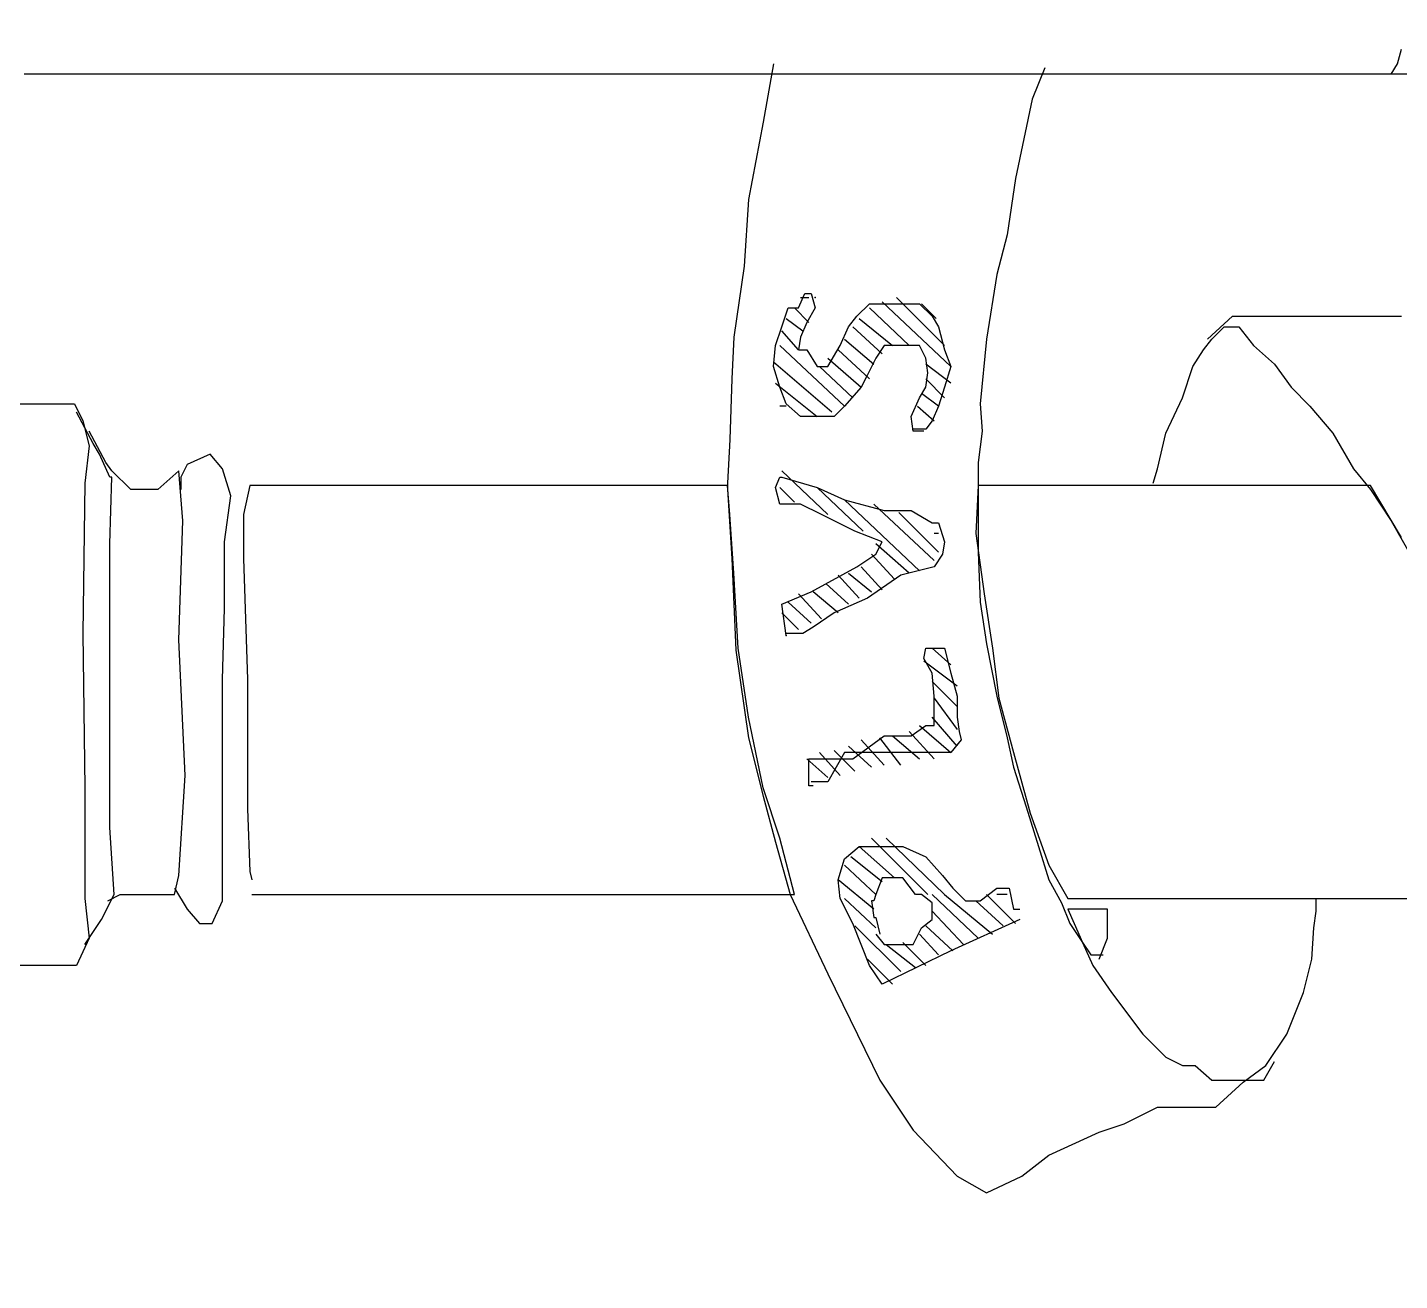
# Model space of a CAD drawing. Extents: x 731654 to 732244, y 4380181 to 4381208.
# Drawn here: x 731685.58 to 731692.16, y 4381030.28 to 4381036.28 of the extents above; entities that cross this region are included whole.
import ezdxf

# ---------------------------------------------------------------- set-up
doc = ezdxf.new("R2010")
doc.units = 0
doc.layers.get('0').update_dxf_attribs({"linetype": 'CONTINUOUS'})

msp = doc.modelspace()

# ---------------------------------------------------------------- linework, layer by layer
at = {"color": 0, "linetype": 'CONTINUOUS'}
for p, q in [((731692.15, 4381036.11), (731692.17, 4381036.18)), ((731692.15, 4381036.11), (731692.17, 4381036.18)), ((731686.18, 4381036.06), (731685.57, 4381036.06)), ((731686.18, 4381036.06), (731685.57, 4381036.06)), ((731687.2, 4381036.06), (731686.18, 4381036.06)), ((731687.2, 4381036.06), (731686.18, 4381036.06)), ((731688.07, 4381036.06), (731687.2, 4381036.06)), ((731688.07, 4381036.06), (731687.2, 4381036.06)), ((731689.16, 4381036.06), (731688.07, 4381036.06)), ((731689.16, 4381036.06), (731688.07, 4381036.06)), ((731689.16, 4381036.11), (731689.11, 4381035.83)), ((731689.16, 4381036.11), (731689.11, 4381035.83)), ((731689.42, 4381036.06), (731689.16, 4381036.06)), ((731689.42, 4381036.06), (731689.16, 4381036.06)), ((731689.97, 4381036.06), (731689.42, 4381036.06)), ((731689.97, 4381036.06), (731689.42, 4381036.06)), ((731690.45, 4381036.06), (731689.97, 4381036.06)), ((731690.45, 4381036.06), (731689.97, 4381036.06)), ((731690.46, 4381036.09), (731690.4, 4381035.94)), ((731690.46, 4381036.09), (731690.4, 4381035.94)), ((731690.82, 4381036.06), (731690.45, 4381036.06)), ((731690.82, 4381036.06), (731690.45, 4381036.06)), ((731692.02, 4381036.06), (731690.82, 4381036.06)), ((731692.02, 4381036.06), (731690.82, 4381036.06)), ((731692.2, 4381036.06), (731692.02, 4381036.06)), ((731692.2, 4381036.06), (731692.02, 4381036.06)), ((731692.12, 4381036.06), (731692.15, 4381036.11)), ((731692.12, 4381036.06), (731692.15, 4381036.11)), ((731690.4, 4381035.94), (731690.32, 4381035.56)), ((731690.4, 4381035.94), (731690.32, 4381035.56)), ((731689.11, 4381035.83), (731689.04, 4381035.46)), ((731689.11, 4381035.83), (731689.04, 4381035.46)), ((731690.32, 4381035.56), (731690.28, 4381035.29)), ((731690.32, 4381035.56), (731690.28, 4381035.29)), ((731689.04, 4381035.46), (731689.02, 4381035.14)), ((731689.04, 4381035.46), (731689.02, 4381035.14)), ((731690.28, 4381035.29), (731690.23, 4381035.1)), ((731690.28, 4381035.29), (731690.23, 4381035.1)), ((731689.02, 4381035.14), (731688.97, 4381034.8)), ((731689.02, 4381035.14), (731688.97, 4381034.8)), ((731690.23, 4381035.1), (731690.18, 4381034.79)), ((731690.23, 4381035.1), (731690.18, 4381034.79)), ((731689.28, 4381034.94), (731689.31, 4381035.01)), ((731689.28, 4381034.94), (731689.31, 4381035.01)), ((731689.31, 4381035.01), (731689.34, 4381035.01)), ((731689.31, 4381035.01), (731689.34, 4381035.01)), ((731689.34, 4381035.01), (731689.36, 4381034.94)), ((731689.34, 4381035.01), (731689.36, 4381034.94)), ((731689.2, 4381034.85), (731689.23, 4381034.94)), ((731689.2, 4381034.85), (731689.23, 4381034.94)), ((731689.23, 4381034.94), (731689.26, 4381034.94)), ((731689.23, 4381034.94), (731689.26, 4381034.94)), ((731689.33, 4381034.87), (731689.26, 4381034.94)), ((731689.26, 4381034.94), (731689.28, 4381034.94)), ((731689.33, 4381034.87), (731689.26, 4381034.94)), ((731689.26, 4381034.94), (731689.28, 4381034.94)), ((731689.29, 4381034.99), (731689.33, 4381034.99)), ((731689.29, 4381034.99), (731689.33, 4381034.99)), ((731689.36, 4381034.94), (731689.32, 4381034.87)), ((731689.36, 4381034.94), (731689.32, 4381034.87)), ((731689.56, 4381034.9), (731689.62, 4381034.96)), ((731689.56, 4381034.9), (731689.62, 4381034.96)), ((731689.62, 4381034.96), (731689.69, 4381034.96)), ((731689.62, 4381034.96), (731689.69, 4381034.96)), ((731689.81, 4381034.76), (731689.62, 4381034.94)), ((731689.81, 4381034.76), (731689.62, 4381034.94)), ((731689.68, 4381034.97), (731690.01, 4381034.66)), ((731689.68, 4381034.97), (731690.01, 4381034.66)), ((731689.69, 4381034.96), (731689.77, 4381034.96)), ((731689.69, 4381034.96), (731689.77, 4381034.96)), ((731689.98, 4381034.76), (731689.75, 4381034.99)), ((731689.98, 4381034.76), (731689.75, 4381034.99)), ((731689.77, 4381034.96), (731689.86, 4381034.96)), ((731689.77, 4381034.96), (731689.86, 4381034.96)), ((731689.86, 4381034.96), (731689.92, 4381034.9)), ((731689.86, 4381034.96), (731689.92, 4381034.9)), ((731689.87, 4381034.96), (731689.94, 4381034.89)), ((731689.87, 4381034.96), (731689.94, 4381034.89)), ((731689.22, 4381034.89), (731689.3, 4381034.83)), ((731689.22, 4381034.89), (731689.3, 4381034.83)), ((731689.32, 4381034.87), (731689.29, 4381034.8)), ((731689.32, 4381034.87), (731689.29, 4381034.8)), ((731689.52, 4381034.85), (731689.56, 4381034.9)), ((731689.52, 4381034.85), (731689.56, 4381034.9)), ((731689.57, 4381034.89), (731689.73, 4381034.76)), ((731689.57, 4381034.89), (731689.73, 4381034.76)), ((731689.92, 4381034.9), (731689.95, 4381034.85)), ((731689.92, 4381034.9), (731689.95, 4381034.85)), ((731691.24, 4381034.79), (731691.36, 4381034.9)), ((731691.24, 4381034.79), (731691.36, 4381034.9)), ((731691.36, 4381034.9), (731691.46, 4381034.9)), ((731691.36, 4381034.9), (731691.46, 4381034.9)), ((731691.46, 4381034.9), (731691.61, 4381034.9)), ((731691.46, 4381034.9), (731691.61, 4381034.9)), ((731691.61, 4381034.9), (731691.75, 4381034.9)), ((731691.61, 4381034.9), (731691.75, 4381034.9)), ((731691.75, 4381034.9), (731691.92, 4381034.9)), ((731691.75, 4381034.9), (731691.92, 4381034.9)), ((731691.92, 4381034.9), (731692.02, 4381034.9)), ((731691.92, 4381034.9), (731692.02, 4381034.9)), ((731692.02, 4381034.9), (731692.17, 4381034.9)), ((731692.02, 4381034.9), (731692.17, 4381034.9)), ((731689.17, 4381034.76), (731689.2, 4381034.85)), ((731689.17, 4381034.76), (731689.2, 4381034.85)), ((731689.28, 4381034.74), (731689.2, 4381034.83)), ((731689.28, 4381034.74), (731689.2, 4381034.83)), ((731689.48, 4381034.76), (731689.52, 4381034.85)), ((731689.48, 4381034.76), (731689.52, 4381034.85)), ((731689.68, 4381034.72), (731689.54, 4381034.85)), ((731689.68, 4381034.72), (731689.54, 4381034.85)), ((731689.95, 4381034.85), (731689.98, 4381034.74)), ((731689.95, 4381034.85), (731689.98, 4381034.74)), ((731691.26, 4381034.79), (731691.32, 4381034.85)), ((731691.26, 4381034.79), (731691.32, 4381034.85)), ((731691.32, 4381034.85), (731691.39, 4381034.85)), ((731691.32, 4381034.85), (731691.39, 4381034.85)), ((731691.39, 4381034.85), (731691.46, 4381034.76)), ((731691.39, 4381034.85), (731691.46, 4381034.76)), ((731688.97, 4381034.8), (731688.96, 4381034.6)), ((731688.97, 4381034.8), (731688.96, 4381034.6)), ((731689.16, 4381034.66), (731689.17, 4381034.76)), ((731689.16, 4381034.66), (731689.17, 4381034.76)), ((731689.19, 4381034.76), (731689.5, 4381034.47)), ((731689.19, 4381034.76), (731689.5, 4381034.47)), ((731689.29, 4381034.8), (731689.28, 4381034.74)), ((731689.29, 4381034.8), (731689.28, 4381034.74)), ((731689.28, 4381034.74), (731689.29, 4381034.74)), ((731689.28, 4381034.74), (731689.29, 4381034.74)), ((731689.29, 4381034.74), (731689.32, 4381034.74)), ((731689.29, 4381034.74), (731689.32, 4381034.74)), ((731689.32, 4381034.74), (731689.37, 4381034.66)), ((731689.32, 4381034.74), (731689.37, 4381034.66)), ((731689.42, 4381034.66), (731689.48, 4381034.76)), ((731689.42, 4381034.66), (731689.48, 4381034.76)), ((731689.62, 4381034.6), (731689.47, 4381034.74)), ((731689.62, 4381034.6), (731689.47, 4381034.74)), ((731689.5, 4381034.79), (731689.64, 4381034.67)), ((731689.5, 4381034.79), (731689.64, 4381034.67)), ((731689.69, 4381034.76), (731689.65, 4381034.7)), ((731689.69, 4381034.76), (731689.65, 4381034.7)), ((731689.75, 4381034.76), (731689.69, 4381034.76)), ((731689.75, 4381034.76), (731689.69, 4381034.76)), ((731689.81, 4381034.76), (731689.75, 4381034.76)), ((731689.81, 4381034.76), (731689.75, 4381034.76)), ((731689.86, 4381034.76), (731689.81, 4381034.76)), ((731689.86, 4381034.76), (731689.81, 4381034.76)), ((731689.89, 4381034.7), (731689.86, 4381034.76)), ((731689.89, 4381034.7), (731689.86, 4381034.76)), ((731689.98, 4381034.74), (731690.01, 4381034.66)), ((731689.98, 4381034.74), (731690.01, 4381034.66)), ((731690.18, 4381034.79), (731690.15, 4381034.48)), ((731690.18, 4381034.79), (731690.15, 4381034.48)), ((731691.17, 4381034.66), (731691.22, 4381034.74)), ((731691.17, 4381034.66), (731691.22, 4381034.74)), ((731691.22, 4381034.74), (731691.26, 4381034.79)), ((731691.22, 4381034.74), (731691.26, 4381034.79)), ((731691.46, 4381034.76), (731691.56, 4381034.67)), ((731691.46, 4381034.76), (731691.56, 4381034.67)), ((731689.44, 4381034.44), (731689.16, 4381034.68)), ((731689.44, 4381034.44), (731689.16, 4381034.68)), ((731689.42, 4381034.7), (731689.58, 4381034.56)), ((731689.42, 4381034.7), (731689.58, 4381034.56)), ((731689.65, 4381034.7), (731689.61, 4381034.62)), ((731689.65, 4381034.7), (731689.61, 4381034.62)), ((731689.9, 4381034.63), (731689.89, 4381034.7)), ((731689.9, 4381034.63), (731689.89, 4381034.7)), ((731690.01, 4381034.58), (731689.89, 4381034.67)), ((731690.01, 4381034.58), (731689.89, 4381034.67)), ((731691.56, 4381034.67), (731691.64, 4381034.56)), ((731691.56, 4381034.67), (731691.64, 4381034.56)), ((731689.19, 4381034.56), (731689.16, 4381034.66)), ((731689.19, 4381034.56), (731689.16, 4381034.66)), ((731689.37, 4381034.66), (731689.42, 4381034.66)), ((731689.37, 4381034.66), (731689.42, 4381034.66)), ((731689.54, 4381034.51), (731689.38, 4381034.66)), ((731689.54, 4381034.51), (731689.38, 4381034.66)), ((731689.61, 4381034.62), (731689.58, 4381034.56)), ((731689.61, 4381034.62), (731689.58, 4381034.56)), ((731689.89, 4381034.56), (731689.9, 4381034.63)), ((731689.89, 4381034.56), (731689.9, 4381034.63)), ((731690.01, 4381034.66), (731689.98, 4381034.56)), ((731690.01, 4381034.66), (731689.98, 4381034.56)), ((731691.12, 4381034.51), (731691.17, 4381034.66)), ((731691.12, 4381034.51), (731691.17, 4381034.66)), ((731688.96, 4381034.6), (731688.95, 4381034.31)), ((731688.96, 4381034.6), (731688.95, 4381034.31)), ((731689.17, 4381034.58), (731689.37, 4381034.42)), ((731689.17, 4381034.58), (731689.37, 4381034.42)), ((731689.22, 4381034.48), (731689.19, 4381034.56)), ((731689.22, 4381034.48), (731689.19, 4381034.56)), ((731689.58, 4381034.56), (731689.5, 4381034.47)), ((731689.58, 4381034.56), (731689.5, 4381034.47)), ((731689.86, 4381034.51), (731689.89, 4381034.56)), ((731689.86, 4381034.51), (731689.89, 4381034.56)), ((731689.89, 4381034.6), (731689.98, 4381034.51)), ((731689.89, 4381034.6), (731689.98, 4381034.51)), ((731689.98, 4381034.56), (731689.95, 4381034.47)), ((731689.98, 4381034.56), (731689.95, 4381034.47)), ((731691.64, 4381034.56), (731691.73, 4381034.47)), ((731691.64, 4381034.56), (731691.73, 4381034.47)), ((731685.09, 4381034.48), (731685.81, 4381034.48)), ((731685.09, 4381034.48), (731685.81, 4381034.48)), ((731685.81, 4381034.48), (731685.85, 4381034.4)), ((731685.81, 4381034.48), (731685.85, 4381034.4)), ((731689.29, 4381034.42), (731689.22, 4381034.48)), ((731689.29, 4381034.42), (731689.22, 4381034.48)), ((731689.82, 4381034.42), (731689.86, 4381034.51)), ((731689.82, 4381034.42), (731689.86, 4381034.51)), ((731689.95, 4381034.47), (731689.87, 4381034.53)), ((731689.95, 4381034.47), (731689.87, 4381034.53)), ((731690.15, 4381034.48), (731690.16, 4381034.35)), ((731690.15, 4381034.48), (731690.16, 4381034.35)), ((731691.04, 4381034.34), (731691.12, 4381034.51)), ((731691.04, 4381034.34), (731691.12, 4381034.51)), ((731685.9, 4381034.29), (731685.82, 4381034.44)), ((731685.9, 4381034.29), (731685.82, 4381034.44)), ((731689.22, 4381034.47), (731689.19, 4381034.47)), ((731689.22, 4381034.47), (731689.19, 4381034.47)), ((731689.39, 4381034.42), (731689.29, 4381034.42)), ((731689.39, 4381034.42), (731689.29, 4381034.42)), ((731689.45, 4381034.42), (731689.39, 4381034.42)), ((731689.45, 4381034.42), (731689.39, 4381034.42)), ((731689.5, 4381034.47), (731689.45, 4381034.42)), ((731689.5, 4381034.47), (731689.45, 4381034.42)), ((731689.83, 4381034.35), (731689.82, 4381034.42)), ((731689.83, 4381034.35), (731689.82, 4381034.42)), ((731689.85, 4381034.47), (731689.93, 4381034.4)), ((731689.85, 4381034.47), (731689.93, 4381034.4)), ((731689.95, 4381034.47), (731689.92, 4381034.4)), ((731689.95, 4381034.47), (731689.92, 4381034.4)), ((731691.73, 4381034.47), (731691.84, 4381034.34)), ((731691.73, 4381034.47), (731691.84, 4381034.34)), ((731685.85, 4381034.4), (731685.88, 4381034.28)), ((731685.85, 4381034.4), (731685.88, 4381034.28)), ((731685.96, 4381034.2), (731685.88, 4381034.35)), ((731685.96, 4381034.2), (731685.88, 4381034.35)), ((731689.87, 4381034.36), (731689.83, 4381034.36)), ((731689.87, 4381034.36), (731689.83, 4381034.36)), ((731689.85, 4381034.35), (731689.83, 4381034.35)), ((731689.85, 4381034.35), (731689.83, 4381034.35)), ((731689.87, 4381034.36), (731689.85, 4381034.36)), ((731689.87, 4381034.36), (731689.85, 4381034.36)), ((731689.88, 4381034.35), (731689.85, 4381034.35)), ((731689.88, 4381034.35), (731689.85, 4381034.35)), ((731689.89, 4381034.36), (731689.87, 4381034.36)), ((731689.89, 4381034.36), (731689.87, 4381034.36)), ((731689.92, 4381034.4), (731689.89, 4381034.36)), ((731689.92, 4381034.4), (731689.89, 4381034.36)), ((731690.16, 4381034.35), (731690.14, 4381034.2)), ((731690.16, 4381034.35), (731690.14, 4381034.2)), ((731685.88, 4381034.28), (731685.86, 4381034.1)), ((731685.88, 4381034.28), (731685.86, 4381034.1)), ((731685.93, 4381034.24), (731685.9, 4381034.29)), ((731685.93, 4381034.24), (731685.9, 4381034.29)), ((731688.95, 4381034.31), (731688.94, 4381034.1)), ((731688.95, 4381034.31), (731688.94, 4381034.1)), ((731691, 4381034.17), (731691.04, 4381034.34)), ((731691, 4381034.17), (731691.04, 4381034.34)), ((731691.84, 4381034.34), (731691.94, 4381034.17)), ((731691.84, 4381034.34), (731691.94, 4381034.17)), ((731685.98, 4381034.13), (731685.93, 4381034.24)), ((731685.98, 4381034.13), (731685.93, 4381034.24)), ((731686.46, 4381034.24), (731686.35, 4381034.19)), ((731686.46, 4381034.24), (731686.35, 4381034.19)), ((731686.52, 4381034.17), (731686.46, 4381034.24)), ((731686.52, 4381034.17), (731686.46, 4381034.24)), ((731685.99, 4381034.16), (731685.96, 4381034.2)), ((731685.99, 4381034.16), (731685.96, 4381034.2)), ((731686.08, 4381034.07), (731685.99, 4381034.16)), ((731686.08, 4381034.07), (731685.99, 4381034.16)), ((731686.31, 4381034.16), (731686.21, 4381034.07)), ((731686.31, 4381034.16), (731686.21, 4381034.07)), ((731686.33, 4381033.92), (731686.31, 4381034.16)), ((731686.33, 4381033.92), (731686.31, 4381034.16)), ((731686.35, 4381034.19), (731686.32, 4381034.13)), ((731686.35, 4381034.19), (731686.32, 4381034.13)), ((731686.56, 4381034.04), (731686.52, 4381034.17)), ((731686.56, 4381034.04), (731686.52, 4381034.17)), ((731689.2, 4381034.16), (731689.42, 4381033.95)), ((731689.2, 4381034.16), (731689.42, 4381033.95)), ((731690.14, 4381034.2), (731690.14, 4381034.08)), ((731690.14, 4381034.2), (731690.14, 4381034.08)), ((731690.98, 4381034.1), (731691, 4381034.17)), ((731690.98, 4381034.1), (731691, 4381034.17)), ((731691.94, 4381034.17), (731692.02, 4381034.07)), ((731691.94, 4381034.17), (731692.02, 4381034.07)), ((731685.86, 4381034.1), (731685.85, 4381033.38)), ((731685.86, 4381034.1), (731685.85, 4381033.38)), ((731685.98, 4381033.81), (731685.99, 4381034.13)), ((731685.99, 4381034.13), (731685.98, 4381034.13)), ((731685.98, 4381033.81), (731685.99, 4381034.13)), ((731685.99, 4381034.13), (731685.98, 4381034.13)), ((731686.32, 4381034.13), (731686.32, 4381034.07)), ((731686.32, 4381034.13), (731686.32, 4381034.07)), ((731686.65, 4381034.09), (731686.62, 4381033.95)), ((731686.65, 4381034.09), (731686.62, 4381033.95)), ((731686.7, 4381034.09), (731686.65, 4381034.09)), ((731686.7, 4381034.09), (731686.65, 4381034.09)), ((731686.89, 4381034.09), (731686.7, 4381034.09)), ((731686.89, 4381034.09), (731686.7, 4381034.09)), ((731687.29, 4381034.09), (731686.89, 4381034.09)), ((731687.29, 4381034.09), (731686.89, 4381034.09)), ((731688.32, 4381034.09), (731687.29, 4381034.09)), ((731688.32, 4381034.09), (731687.29, 4381034.09)), ((731688.94, 4381034.09), (731688.32, 4381034.09)), ((731688.94, 4381034.09), (731688.32, 4381034.09)), ((731688.94, 4381034.1), (731688.94, 4381034.07)), ((731688.94, 4381034.1), (731688.94, 4381034.07)), ((731688.95, 4381033.95), (731688.94, 4381034.09)), ((731688.95, 4381033.95), (731688.94, 4381034.09)), ((731689.17, 4381034.08), (731689.19, 4381034.13)), ((731689.17, 4381034.08), (731689.19, 4381034.13)), ((731689.19, 4381034), (731689.17, 4381034.08)), ((731689.19, 4381034), (731689.17, 4381034.08)), ((731689.19, 4381034.13), (731689.2, 4381034.13)), ((731689.19, 4381034.13), (731689.2, 4381034.13)), ((731689.26, 4381034.01), (731689.19, 4381034.08)), ((731689.26, 4381034.01), (731689.19, 4381034.08)), ((731689.2, 4381034.13), (731689.37, 4381034.08)), ((731689.2, 4381034.13), (731689.37, 4381034.08)), ((731689.37, 4381034.08), (731689.5, 4381034.02)), ((731689.59, 4381033.87), (731689.37, 4381034.08)), ((731689.37, 4381034.08), (731689.5, 4381034.02)), ((731689.59, 4381033.87), (731689.37, 4381034.08)), ((731690.14, 4381034.09), (731690.13, 4381033.86)), ((731690.14, 4381034.09), (731690.13, 4381033.86)), ((731690.23, 4381034.09), (731690.14, 4381034.09)), ((731690.23, 4381034.09), (731690.14, 4381034.09)), ((731690.14, 4381034.08), (731690.14, 4381033.77)), ((731690.14, 4381034.08), (731690.14, 4381033.77)), ((731690.58, 4381034.09), (731690.23, 4381034.09)), ((731690.58, 4381034.09), (731690.23, 4381034.09)), ((731690.97, 4381034.09), (731690.58, 4381034.09)), ((731690.97, 4381034.09), (731690.58, 4381034.09)), ((731691.26, 4381034.09), (731690.97, 4381034.09)), ((731691.26, 4381034.09), (731690.97, 4381034.09)), ((731691.77, 4381034.09), (731691.26, 4381034.09)), ((731691.77, 4381034.09), (731691.26, 4381034.09)), ((731692.02, 4381034.09), (731691.77, 4381034.09)), ((731692.02, 4381034.09), (731691.77, 4381034.09)), ((731692.17, 4381033.84), (731692.02, 4381034.09)), ((731692.17, 4381033.84), (731692.02, 4381034.09)), ((731686.21, 4381034.07), (731686.08, 4381034.07)), ((731686.21, 4381034.07), (731686.08, 4381034.07)), ((731686.53, 4381033.82), (731686.56, 4381034.04)), ((731686.53, 4381033.82), (731686.56, 4381034.04)), ((731688.94, 4381034.07), (731688.96, 4381033.74)), ((731688.94, 4381034.07), (731688.96, 4381033.74)), ((731689.5, 4381034.02), (731689.69, 4381033.97)), ((731689.5, 4381034.02), (731689.86, 4381033.68)), ((731689.5, 4381034.02), (731689.69, 4381033.97)), ((731689.5, 4381034.02), (731689.86, 4381033.68)), ((731692.02, 4381034.07), (731692.12, 4381033.92)), ((731692.02, 4381034.07), (731692.12, 4381033.92)), ((731686.62, 4381033.95), (731686.62, 4381033.74)), ((731686.62, 4381033.95), (731686.62, 4381033.74)), ((731688.97, 4381033.67), (731688.95, 4381033.95)), ((731688.97, 4381033.67), (731688.95, 4381033.95)), ((731689.24, 4381034), (731689.19, 4381034)), ((731689.24, 4381034), (731689.19, 4381034)), ((731689.29, 4381034), (731689.24, 4381034)), ((731689.29, 4381034), (731689.24, 4381034)), ((731689.39, 4381033.95), (731689.29, 4381034)), ((731689.39, 4381033.95), (731689.29, 4381034)), ((731689.55, 4381033.87), (731689.39, 4381033.95)), ((731689.55, 4381033.87), (731689.39, 4381033.95)), ((731689.93, 4381033.73), (731689.64, 4381034)), ((731689.93, 4381033.73), (731689.64, 4381034)), ((731689.69, 4381033.97), (731689.82, 4381033.97)), ((731689.69, 4381033.97), (731689.82, 4381033.97)), ((731689.76, 4381033.96), (731689.95, 4381033.77)), ((731689.76, 4381033.96), (731689.95, 4381033.77)), ((731689.82, 4381033.97), (731689.92, 4381033.91)), ((731689.82, 4381033.97), (731689.92, 4381033.91)), ((731686.31, 4381033.35), (731686.33, 4381033.92)), ((731686.31, 4381033.35), (731686.33, 4381033.92)), ((731689.92, 4381033.91), (731689.95, 4381033.91)), ((731689.92, 4381033.91), (731689.95, 4381033.91)), ((731689.95, 4381033.91), (731689.98, 4381033.82)), ((731689.95, 4381033.91), (731689.98, 4381033.82)), ((731692.12, 4381033.92), (731692.29, 4381033.62)), ((731692.12, 4381033.92), (731692.29, 4381033.62)), ((731686.53, 4381033.5), (731686.53, 4381033.82)), ((731686.53, 4381033.5), (731686.53, 4381033.82)), ((731689.68, 4381033.82), (731689.55, 4381033.87)), ((731689.68, 4381033.82), (731689.55, 4381033.87)), ((731689.65, 4381033.76), (731689.68, 4381033.82)), ((731689.65, 4381033.76), (731689.68, 4381033.82)), ((731689.95, 4381033.86), (731689.93, 4381033.86)), ((731689.95, 4381033.86), (731689.93, 4381033.86)), ((731689.98, 4381033.82), (731689.97, 4381033.76)), ((731689.98, 4381033.82), (731689.97, 4381033.76)), ((731690.13, 4381033.86), (731690.17, 4381033.57)), ((731690.13, 4381033.86), (731690.17, 4381033.57)), ((731685.98, 4381033.19), (731685.98, 4381033.81)), ((731685.98, 4381033.19), (731685.98, 4381033.81)), ((731689.56, 4381033.7), (731689.65, 4381033.76)), ((731689.56, 4381033.7), (731689.65, 4381033.76)), ((731689.63, 4381033.76), (731689.74, 4381033.64)), ((731689.63, 4381033.76), (731689.74, 4381033.64)), ((731689.81, 4381033.67), (731689.65, 4381033.81)), ((731689.81, 4381033.67), (731689.65, 4381033.81)), ((731689.97, 4381033.76), (731689.93, 4381033.7)), ((731689.97, 4381033.76), (731689.93, 4381033.7)), ((731690.14, 4381033.77), (731690.15, 4381033.53)), ((731690.14, 4381033.77), (731690.15, 4381033.53)), ((731686.62, 4381033.74), (731686.64, 4381033.16)), ((731686.62, 4381033.74), (731686.64, 4381033.16)), ((731688.96, 4381033.74), (731688.98, 4381033.3)), ((731688.96, 4381033.74), (731688.98, 4381033.3)), ((731689.34, 4381033.58), (731689.56, 4381033.7)), ((731689.34, 4381033.58), (731689.56, 4381033.7)), ((731689.68, 4381033.59), (731689.58, 4381033.7)), ((731689.68, 4381033.59), (731689.58, 4381033.7)), ((731689.93, 4381033.7), (731689.77, 4381033.66)), ((731689.93, 4381033.7), (731689.77, 4381033.66)), ((731688.99, 4381033.31), (731688.97, 4381033.67)), ((731688.99, 4381033.31), (731688.97, 4381033.67)), ((731689.41, 4381033.62), (731689.52, 4381033.52)), ((731689.41, 4381033.62), (731689.52, 4381033.52)), ((731689.57, 4381033.55), (731689.47, 4381033.66)), ((731689.57, 4381033.55), (731689.47, 4381033.66)), ((731689.52, 4381033.67), (731689.63, 4381033.58)), ((731689.52, 4381033.67), (731689.63, 4381033.58)), ((731689.77, 4381033.66), (731689.61, 4381033.55)), ((731689.77, 4381033.66), (731689.61, 4381033.55)), ((731689.2, 4381033.52), (731689.34, 4381033.58)), ((731689.2, 4381033.52), (731689.34, 4381033.58)), ((731689.28, 4381033.57), (731689.39, 4381033.45)), ((731689.28, 4381033.57), (731689.39, 4381033.45)), ((731689.47, 4381033.48), (731689.35, 4381033.58)), ((731689.47, 4381033.48), (731689.35, 4381033.58)), ((731690.17, 4381033.57), (731690.21, 4381033.31)), ((731690.17, 4381033.57), (731690.21, 4381033.31)), ((731686.52, 4381033.16), (731686.53, 4381033.5)), ((731686.52, 4381033.16), (731686.53, 4381033.5)), ((731689.22, 4381033.37), (731689.2, 4381033.52)), ((731689.22, 4381033.37), (731689.2, 4381033.52)), ((731689.34, 4381033.43), (731689.23, 4381033.53)), ((731689.34, 4381033.43), (731689.23, 4381033.53)), ((731689.61, 4381033.55), (731689.45, 4381033.48)), ((731689.61, 4381033.55), (731689.45, 4381033.48)), ((731690.15, 4381033.53), (731690.18, 4381033.33)), ((731690.15, 4381033.53), (731690.18, 4381033.33)), ((731689.2, 4381033.48), (731689.28, 4381033.4)), ((731689.2, 4381033.48), (731689.28, 4381033.4)), ((731689.45, 4381033.48), (731689.35, 4381033.41)), ((731689.45, 4381033.48), (731689.35, 4381033.41)), ((731685.85, 4381033.38), (731685.86, 4381032.64)), ((731685.85, 4381033.38), (731685.86, 4381032.64)), ((731689.25, 4381033.38), (731689.22, 4381033.38)), ((731689.25, 4381033.38), (731689.22, 4381033.38)), ((731689.3, 4381033.38), (731689.25, 4381033.38)), ((731689.3, 4381033.38), (731689.25, 4381033.38)), ((731689.35, 4381033.41), (731689.3, 4381033.38)), ((731689.35, 4381033.41), (731689.3, 4381033.38)), ((731686.34, 4381032.7), (731686.31, 4381033.35)), ((731686.34, 4381032.7), (731686.31, 4381033.35)), ((731688.98, 4381033.3), (731689.04, 4381032.88)), ((731688.98, 4381033.3), (731689.04, 4381032.88)), ((731689.04, 4381032.98), (731688.99, 4381033.31)), ((731689.04, 4381032.98), (731688.99, 4381033.31)), ((731689.88, 4381033.26), (731689.89, 4381033.31)), ((731689.88, 4381033.26), (731689.89, 4381033.31)), ((731689.89, 4381033.31), (731689.95, 4381033.31)), ((731689.89, 4381033.31), (731689.95, 4381033.31)), ((731690.01, 4381033.23), (731689.92, 4381033.31)), ((731690.01, 4381033.23), (731689.92, 4381033.31)), ((731689.95, 4381033.31), (731689.98, 4381033.31)), ((731689.95, 4381033.31), (731689.98, 4381033.31)), ((731689.98, 4381033.31), (731690.01, 4381033.19)), ((731689.98, 4381033.31), (731690.01, 4381033.19)), ((731690.18, 4381033.33), (731690.23, 4381033.08)), ((731690.18, 4381033.33), (731690.23, 4381033.08)), ((731690.21, 4381033.31), (731690.24, 4381033.07)), ((731690.21, 4381033.31), (731690.24, 4381033.07)), ((731689.92, 4381033.19), (731689.88, 4381033.26)), ((731689.92, 4381033.19), (731689.88, 4381033.26)), ((731689.88, 4381033.25), (731690.04, 4381033.13)), ((731689.88, 4381033.25), (731690.04, 4381033.13)), ((731685.98, 4381032.45), (731685.98, 4381033.19)), ((731685.98, 4381032.45), (731685.98, 4381033.19)), ((731686.52, 4381032.7), (731686.52, 4381033.16)), ((731686.52, 4381032.7), (731686.52, 4381033.16)), ((731686.64, 4381033.16), (731686.64, 4381032.78)), ((731686.64, 4381033.16), (731686.64, 4381032.78)), ((731689.93, 4381033.08), (731689.92, 4381033.19)), ((731689.93, 4381033.08), (731689.92, 4381033.19)), ((731690.01, 4381033.19), (731690.04, 4381033.08)), ((731690.01, 4381033.19), (731690.04, 4381033.08)), ((731690.04, 4381033.03), (731689.92, 4381033.15)), ((731690.04, 4381033.03), (731689.92, 4381033.15)), ((731689.93, 4381032.94), (731689.93, 4381033.08)), ((731689.93, 4381032.94), (731689.93, 4381033.08)), ((731689.93, 4381033.07), (731690.04, 4381032.92)), ((731689.93, 4381033.07), (731690.04, 4381032.92)), ((731690.04, 4381033.08), (731690.04, 4381032.98)), ((731690.04, 4381033.08), (731690.04, 4381032.98)), ((731690.23, 4381033.08), (731690.28, 4381032.88)), ((731690.23, 4381033.08), (731690.28, 4381032.88)), ((731690.24, 4381033.07), (731690.31, 4381032.81)), ((731690.24, 4381033.07), (731690.31, 4381032.81)), ((731689.11, 4381032.64), (731689.04, 4381032.98)), ((731689.11, 4381032.64), (731689.04, 4381032.98)), ((731690.04, 4381032.84), (731689.92, 4381032.98)), ((731690.04, 4381032.84), (731689.92, 4381032.98)), ((731690.04, 4381032.98), (731690.05, 4381032.91)), ((731690.04, 4381032.98), (731690.05, 4381032.91)), ((731689.93, 4381032.78), (731689.81, 4381032.91)), ((731689.93, 4381032.78), (731689.81, 4381032.91)), ((731689.82, 4381032.89), (731689.89, 4381032.94)), ((731689.82, 4381032.89), (731689.89, 4381032.94)), ((731689.86, 4381032.94), (731690.01, 4381032.81)), ((731689.86, 4381032.94), (731690.01, 4381032.81)), ((731689.89, 4381032.94), (731689.93, 4381032.94)), ((731689.89, 4381032.94), (731689.93, 4381032.94)), ((731690.05, 4381032.91), (731690.06, 4381032.87)), ((731690.05, 4381032.91), (731690.06, 4381032.87)), ((731689.04, 4381032.88), (731689.11, 4381032.6)), ((731689.04, 4381032.88), (731689.11, 4381032.6)), ((731689.63, 4381032.74), (731689.52, 4381032.84)), ((731689.63, 4381032.74), (731689.52, 4381032.84)), ((731689.54, 4381032.78), (731689.69, 4381032.89)), ((731689.54, 4381032.78), (731689.69, 4381032.89)), ((731689.58, 4381032.87), (731689.69, 4381032.75)), ((731689.58, 4381032.87), (731689.69, 4381032.75)), ((731689.77, 4381032.75), (731689.67, 4381032.88)), ((731689.77, 4381032.75), (731689.67, 4381032.88)), ((731689.69, 4381032.89), (731689.82, 4381032.89)), ((731689.69, 4381032.89), (731689.82, 4381032.89)), ((731689.73, 4381032.89), (731689.86, 4381032.78)), ((731689.73, 4381032.89), (731689.86, 4381032.78)), ((731690.06, 4381032.87), (731690.01, 4381032.81)), ((731690.06, 4381032.87), (731690.01, 4381032.81)), ((731690.28, 4381032.88), (731690.31, 4381032.74)), ((731690.28, 4381032.88), (731690.31, 4381032.74)), ((731686.64, 4381032.78), (731686.64, 4381032.54)), ((731686.64, 4381032.78), (731686.64, 4381032.54)), ((731689.32, 4381032.78), (731689.42, 4381032.69)), ((731689.32, 4381032.78), (731689.42, 4381032.69)), ((731689.33, 4381032.65), (731689.33, 4381032.78)), ((731689.33, 4381032.78), (731689.42, 4381032.78)), ((731689.33, 4381032.65), (731689.33, 4381032.78)), ((731689.33, 4381032.78), (731689.42, 4381032.78)), ((731689.48, 4381032.7), (731689.38, 4381032.81)), ((731689.48, 4381032.7), (731689.38, 4381032.81)), ((731689.5, 4381032.81), (731689.42, 4381032.67)), ((731689.5, 4381032.81), (731689.42, 4381032.67)), ((731689.42, 4381032.78), (731689.54, 4381032.78)), ((731689.42, 4381032.78), (731689.54, 4381032.78)), ((731689.45, 4381032.82), (731689.55, 4381032.72)), ((731689.45, 4381032.82), (731689.55, 4381032.72)), ((731689.61, 4381032.81), (731689.5, 4381032.81)), ((731689.61, 4381032.81), (731689.5, 4381032.81)), ((731689.81, 4381032.81), (731689.61, 4381032.81)), ((731689.81, 4381032.81), (731689.61, 4381032.81)), ((731689.9, 4381032.81), (731689.81, 4381032.81)), ((731689.9, 4381032.81), (731689.81, 4381032.81)), ((731690.01, 4381032.81), (731689.9, 4381032.81)), ((731690.01, 4381032.81), (731689.9, 4381032.81)), ((731690.31, 4381032.81), (731690.39, 4381032.52)), ((731690.31, 4381032.81), (731690.39, 4381032.52)), ((731686.31, 4381032.22), (731686.34, 4381032.7)), ((731686.31, 4381032.22), (731686.34, 4381032.7)), ((731686.52, 4381032.27), (731686.52, 4381032.7)), ((731686.52, 4381032.27), (731686.52, 4381032.7)), ((731690.31, 4381032.74), (731690.37, 4381032.55)), ((731690.31, 4381032.74), (731690.37, 4381032.55)), ((731685.86, 4381032.64), (731685.86, 4381032.11)), ((731685.86, 4381032.64), (731685.86, 4381032.11)), ((731689.19, 4381032.4), (731689.11, 4381032.64)), ((731689.19, 4381032.4), (731689.11, 4381032.64)), ((731689.35, 4381032.65), (731689.33, 4381032.65)), ((731689.35, 4381032.65), (731689.33, 4381032.65)), ((731689.42, 4381032.67), (731689.34, 4381032.67)), ((731689.42, 4381032.67), (731689.34, 4381032.67)), ((731689.11, 4381032.6), (731689.17, 4381032.38)), ((731689.11, 4381032.6), (731689.17, 4381032.38)), ((731686.64, 4381032.54), (731686.65, 4381032.24)), ((731686.64, 4381032.54), (731686.65, 4381032.24)), ((731690.37, 4381032.55), (731690.43, 4381032.36)), ((731690.37, 4381032.55), (731690.43, 4381032.36)), ((731690.39, 4381032.52), (731690.48, 4381032.27)), ((731690.39, 4381032.52), (731690.48, 4381032.27)), ((731686, 4381032.13), (731685.98, 4381032.45)), ((731686, 4381032.13), (731685.98, 4381032.45)), ((731689.17, 4381032.38), (731689.24, 4381032.13)), ((731689.17, 4381032.38), (731689.24, 4381032.13)), ((731689.26, 4381032.13), (731689.19, 4381032.4)), ((731689.26, 4381032.13), (731689.19, 4381032.4)), ((731689.9, 4381032.13), (731689.63, 4381032.4)), ((731689.9, 4381032.13), (731689.63, 4381032.4)), ((731689.7, 4381032.4), (731689.98, 4381032.13)), ((731689.7, 4381032.4), (731689.98, 4381032.13)), ((731689.5, 4381032.3), (731689.57, 4381032.36)), ((731689.5, 4381032.3), (731689.57, 4381032.36)), ((731689.68, 4381032.19), (731689.53, 4381032.31)), ((731689.68, 4381032.19), (731689.53, 4381032.31)), ((731689.57, 4381032.36), (731689.64, 4381032.36)), ((731689.57, 4381032.36), (731689.74, 4381032.21)), ((731689.57, 4381032.36), (731689.64, 4381032.36)), ((731689.57, 4381032.36), (731689.74, 4381032.21)), ((731689.64, 4381032.36), (731689.7, 4381032.36)), ((731689.64, 4381032.36), (731689.7, 4381032.36)), ((731689.7, 4381032.36), (731689.78, 4381032.36)), ((731689.7, 4381032.36), (731689.78, 4381032.36)), ((731689.78, 4381032.36), (731689.89, 4381032.31)), ((731689.78, 4381032.36), (731689.89, 4381032.31)), ((731689.89, 4381032.31), (731689.97, 4381032.22)), ((731689.89, 4381032.31), (731689.97, 4381032.22)), ((731690.43, 4381032.36), (731690.48, 4381032.2)), ((731690.43, 4381032.36), (731690.48, 4381032.2)), ((731686.52, 4381032.1), (731686.52, 4381032.27)), ((731686.52, 4381032.1), (731686.52, 4381032.27)), ((731686.65, 4381032.24), (731686.66, 4381032.2)), ((731686.65, 4381032.24), (731686.66, 4381032.2)), ((731689.47, 4381032.2), (731689.5, 4381032.3)), ((731689.47, 4381032.2), (731689.5, 4381032.3)), ((731689.5, 4381032.27), (731689.65, 4381032.13)), ((731689.5, 4381032.27), (731689.65, 4381032.13)), ((731690.48, 4381032.27), (731690.57, 4381032.11)), ((731690.48, 4381032.27), (731690.57, 4381032.11)), ((731686.29, 4381032.13), (731686.31, 4381032.22)), ((731686.29, 4381032.13), (731686.31, 4381032.22)), ((731689.64, 4381032.06), (731689.47, 4381032.2)), ((731689.48, 4381032.11), (731689.47, 4381032.2)), ((731689.64, 4381032.06), (731689.47, 4381032.2)), ((731689.48, 4381032.11), (731689.47, 4381032.2)), ((731689.68, 4381032.21), (731689.65, 4381032.13)), ((731689.68, 4381032.21), (731689.65, 4381032.13)), ((731689.73, 4381032.21), (731689.68, 4381032.21)), ((731689.73, 4381032.21), (731689.68, 4381032.21)), ((731689.78, 4381032.21), (731689.73, 4381032.21)), ((731689.78, 4381032.21), (731689.73, 4381032.21)), ((731689.84, 4381032.13), (731689.78, 4381032.21)), ((731689.84, 4381032.13), (731689.78, 4381032.21)), ((731689.97, 4381032.22), (731690.02, 4381032.16)), ((731689.97, 4381032.22), (731690.02, 4381032.16)), ((731690.48, 4381032.2), (731690.54, 4381032.09)), ((731690.48, 4381032.2), (731690.54, 4381032.09)), ((731685.86, 4381032.11), (731685.88, 4381031.92)), ((731685.86, 4381032.11), (731685.88, 4381031.92)), ((731685.94, 4381032.01), (731686, 4381032.13)), ((731685.94, 4381032.01), (731686, 4381032.13)), ((731685.97, 4381032.1), (731686.03, 4381032.13)), ((731685.97, 4381032.1), (731686.03, 4381032.13)), ((731686.03, 4381032.13), (731686.13, 4381032.13)), ((731686.03, 4381032.13), (731686.13, 4381032.13)), ((731686.13, 4381032.13), (731686.26, 4381032.13)), ((731686.13, 4381032.13), (731686.26, 4381032.13)), ((731686.26, 4381032.13), (731686.29, 4381032.13)), ((731686.26, 4381032.13), (731686.29, 4381032.13)), ((731686.29, 4381032.16), (731686.35, 4381032.06)), ((731686.29, 4381032.16), (731686.35, 4381032.06)), ((731686.66, 4381032.13), (731686.7, 4381032.13)), ((731686.66, 4381032.13), (731686.7, 4381032.13)), ((731686.7, 4381032.13), (731688.07, 4381032.13)), ((731686.7, 4381032.13), (731688.07, 4381032.13)), ((731688.07, 4381032.13), (731689.26, 4381032.13)), ((731688.07, 4381032.13), (731689.26, 4381032.13)), ((731689.24, 4381032.13), (731689.42, 4381031.75)), ((731689.24, 4381032.13), (731689.42, 4381031.75)), ((731689.54, 4381031.99), (731689.48, 4381032.11)), ((731689.54, 4381031.99), (731689.48, 4381032.11)), ((731689.5, 4381032.11), (731689.65, 4381031.97)), ((731689.5, 4381032.11), (731689.65, 4381031.97)), ((731689.65, 4381032.13), (731689.64, 4381032.1)), ((731689.65, 4381032.13), (731689.64, 4381032.1)), ((731689.87, 4381032.13), (731689.84, 4381032.13)), ((731689.87, 4381032.13), (731689.84, 4381032.13)), ((731689.92, 4381032.09), (731689.87, 4381032.13)), ((731689.92, 4381032.09), (731689.87, 4381032.13)), ((731690.14, 4381031.92), (731689.92, 4381032.13)), ((731690.14, 4381031.92), (731689.92, 4381032.13)), ((731689.98, 4381032.13), (731690.21, 4381031.94)), ((731689.98, 4381032.13), (731690.21, 4381031.94)), ((731690.02, 4381032.16), (731690.08, 4381032.1)), ((731690.02, 4381032.16), (731690.08, 4381032.1)), ((731690.15, 4381032.1), (731690.23, 4381032.16)), ((731690.15, 4381032.1), (731690.23, 4381032.16)), ((731690.18, 4381032.13), (731690.32, 4381031.99)), ((731690.18, 4381032.13), (731690.32, 4381031.99)), ((731690.23, 4381032.16), (731690.26, 4381032.16)), ((731690.23, 4381032.16), (731690.26, 4381032.16)), ((731690.28, 4381032.13), (731690.23, 4381032.13)), ((731690.28, 4381032.13), (731690.23, 4381032.13)), ((731690.26, 4381032.16), (731690.29, 4381032.16)), ((731690.26, 4381032.16), (731690.29, 4381032.16)), ((731690.29, 4381032.16), (731690.31, 4381032.06)), ((731690.29, 4381032.16), (731690.31, 4381032.06)), ((731690.57, 4381032.11), (731691.17, 4381032.11)), ((731690.57, 4381032.11), (731690.63, 4381032.11)), ((731690.57, 4381032.11), (731691.17, 4381032.11)), ((731690.57, 4381032.11), (731690.63, 4381032.11)), ((731691.17, 4381032.11), (731691.83, 4381032.11)), ((731691.17, 4381032.11), (731691.83, 4381032.11)), ((731691.76, 4381032.05), (731691.76, 4381032.11)), ((731691.76, 4381032.05), (731691.76, 4381032.11)), ((731691.83, 4381032.11), (731692.63, 4381032.11)), ((731691.83, 4381032.11), (731692.63, 4381032.11)), ((731686.35, 4381032.06), (731686.41, 4381031.99)), ((731686.35, 4381032.06), (731686.41, 4381031.99)), ((731686.47, 4381031.99), (731686.52, 4381032.1)), ((731686.47, 4381031.99), (731686.52, 4381032.1)), ((731689.64, 4381032.1), (731689.63, 4381032.1)), ((731689.63, 4381032.1), (731689.64, 4381032.02)), ((731689.64, 4381032.1), (731689.63, 4381032.1)), ((731689.63, 4381032.1), (731689.64, 4381032.02)), ((731689.92, 4381032.01), (731689.92, 4381032.09)), ((731689.92, 4381032.01), (731689.92, 4381032.09)), ((731689.92, 4381032.05), (731690.07, 4381031.89)), ((731689.92, 4381032.05), (731690.07, 4381031.89)), ((731690.08, 4381032.1), (731690.15, 4381032.1)), ((731690.08, 4381032.1), (731690.15, 4381032.1)), ((731690.26, 4381031.98), (731690.13, 4381032.1)), ((731690.26, 4381031.98), (731690.13, 4381032.1)), ((731690.31, 4381032.06), (731690.34, 4381032.06)), ((731690.31, 4381032.06), (731690.34, 4381032.06)), ((731690.54, 4381032.09), (731690.58, 4381031.99)), ((731690.54, 4381032.09), (731690.58, 4381031.99)), ((731690.6, 4381032.06), (731690.57, 4381032.06)), ((731690.57, 4381032.06), (731690.6, 4381031.99)), ((731690.6, 4381032.06), (731690.57, 4381032.06)), ((731690.57, 4381032.06), (731690.6, 4381031.99)), ((731690.66, 4381032.06), (731690.6, 4381032.06)), ((731690.66, 4381032.06), (731690.6, 4381032.06)), ((731690.72, 4381032.06), (731690.66, 4381032.06)), ((731690.72, 4381032.06), (731690.66, 4381032.06)), ((731690.76, 4381032.06), (731690.72, 4381032.06)), ((731690.76, 4381032.06), (731690.72, 4381032.06)), ((731690.76, 4381031.99), (731690.76, 4381032.06)), ((731690.76, 4381031.99), (731690.76, 4381032.06)), ((731691.75, 4381031.97), (731691.76, 4381032.05)), ((731691.75, 4381031.97), (731691.76, 4381032.05)), ((731685.86, 4381031.89), (731685.94, 4381032.01)), ((731685.86, 4381031.89), (731685.94, 4381032.01)), ((731686.41, 4381031.99), (731686.47, 4381031.99)), ((731686.41, 4381031.99), (731686.47, 4381031.99)), ((731689.62, 4381031.79), (731689.54, 4381031.99)), ((731689.62, 4381031.79), (731689.54, 4381031.99)), ((731689.77, 4381031.76), (731689.55, 4381031.98)), ((731689.77, 4381031.76), (731689.55, 4381031.98)), ((731689.64, 4381032.02), (731689.65, 4381032.02)), ((731689.64, 4381032.02), (731689.65, 4381032.02)), ((731689.65, 4381032.02), (731689.67, 4381031.94)), ((731689.65, 4381032.02), (731689.67, 4381031.94)), ((731689.87, 4381031.97), (731689.92, 4381032.01)), ((731689.87, 4381031.97), (731689.92, 4381032.01)), ((731690.02, 4381031.86), (731689.89, 4381031.98)), ((731690.02, 4381031.86), (731689.89, 4381031.98)), ((731690.34, 4381032.01), (731690.01, 4381031.86)), ((731690.34, 4381032.01), (731690.01, 4381031.86)), ((731690.58, 4381031.99), (731690.64, 4381031.9)), ((731690.58, 4381031.99), (731690.64, 4381031.9)), ((731690.6, 4381031.99), (731690.64, 4381031.9)), ((731690.6, 4381031.99), (731690.64, 4381031.9)), ((731690.76, 4381031.92), (731690.76, 4381031.99)), ((731690.76, 4381031.92), (731690.76, 4381031.99)), ((731685.88, 4381031.92), (731685.82, 4381031.79)), ((731685.88, 4381031.92), (731685.82, 4381031.79)), ((731689.65, 4381031.94), (731689.69, 4381031.89)), ((731689.65, 4381031.94), (731689.69, 4381031.89)), ((731689.83, 4381031.89), (731689.87, 4381031.97)), ((731689.83, 4381031.89), (731689.87, 4381031.97)), ((731689.86, 4381031.94), (731689.95, 4381031.84)), ((731689.86, 4381031.94), (731689.95, 4381031.84)), ((731690.72, 4381031.82), (731690.76, 4381031.92)), ((731690.72, 4381031.82), (731690.76, 4381031.92)), ((731691.74, 4381031.82), (731691.75, 4381031.97)), ((731691.74, 4381031.82), (731691.75, 4381031.97)), ((731690.01, 4381031.86), (731689.68, 4381031.7)), ((731690.01, 4381031.86), (731689.68, 4381031.7)), ((731689.69, 4381031.89), (731689.76, 4381031.89)), ((731689.69, 4381031.89), (731689.76, 4381031.89)), ((731689.7, 4381031.89), (731689.84, 4381031.78)), ((731689.7, 4381031.89), (731689.84, 4381031.78)), ((731689.76, 4381031.89), (731689.83, 4381031.89)), ((731689.76, 4381031.89), (731689.83, 4381031.89)), ((731689.89, 4381031.79), (731689.78, 4381031.9)), ((731689.89, 4381031.79), (731689.78, 4381031.9)), ((731690.64, 4381031.9), (731690.69, 4381031.79)), ((731690.64, 4381031.9), (731690.68, 4381031.84)), ((731690.64, 4381031.9), (731690.69, 4381031.79)), ((731690.64, 4381031.9), (731690.68, 4381031.84)), ((731685.82, 4381031.79), (731685.54, 4381031.79)), ((731685.82, 4381031.79), (731685.54, 4381031.79)), ((731689.61, 4381031.82), (731689.73, 4381031.7)), ((731689.61, 4381031.82), (731689.73, 4381031.7)), ((731689.68, 4381031.7), (731689.62, 4381031.79)), ((731689.68, 4381031.7), (731689.62, 4381031.79)), ((731690.68, 4381031.84), (731690.74, 4381031.84)), ((731690.68, 4381031.84), (731690.74, 4381031.84)), ((731690.69, 4381031.79), (731690.78, 4381031.66)), ((731690.69, 4381031.79), (731690.78, 4381031.66)), ((731691.7, 4381031.66), (731691.74, 4381031.82)), ((731691.7, 4381031.66), (731691.74, 4381031.82)), ((731689.42, 4381031.75), (731689.67, 4381031.24)), ((731689.42, 4381031.75), (731689.67, 4381031.24)), ((731690.78, 4381031.66), (731690.93, 4381031.46)), ((731690.78, 4381031.66), (731690.93, 4381031.46)), ((731691.62, 4381031.46), (731691.7, 4381031.66)), ((731691.62, 4381031.46), (731691.7, 4381031.66)), ((731690.93, 4381031.46), (731691.04, 4381031.35)), ((731690.93, 4381031.46), (731691.04, 4381031.35)), ((731691.52, 4381031.31), (731691.62, 4381031.46)), ((731691.52, 4381031.31), (731691.62, 4381031.46)), ((731691.04, 4381031.35), (731691.12, 4381031.31)), ((731691.04, 4381031.35), (731691.12, 4381031.31)), ((731691.51, 4381031.24), (731691.56, 4381031.33)), ((731691.51, 4381031.24), (731691.56, 4381031.33)), ((731691.12, 4381031.31), (731691.18, 4381031.31)), ((731691.12, 4381031.31), (731691.18, 4381031.31)), ((731691.18, 4381031.31), (731691.26, 4381031.24)), ((731691.18, 4381031.31), (731691.26, 4381031.24)), ((731691.41, 4381031.23), (731691.52, 4381031.31)), ((731691.41, 4381031.23), (731691.52, 4381031.31)), ((731689.67, 4381031.24), (731689.83, 4381031)), ((731689.67, 4381031.24), (731689.83, 4381031)), ((731691.26, 4381031.24), (731691.35, 4381031.24)), ((731691.26, 4381031.24), (731691.35, 4381031.24)), ((731691.28, 4381031.11), (731691.41, 4381031.23)), ((731691.28, 4381031.11), (731691.41, 4381031.23)), ((731691.35, 4381031.24), (731691.41, 4381031.24)), ((731691.35, 4381031.24), (731691.41, 4381031.24)), ((731691.41, 4381031.24), (731691.51, 4381031.24)), ((731691.41, 4381031.24), (731691.51, 4381031.24)), ((731690.84, 4381031.03), (731691, 4381031.11)), ((731690.84, 4381031.03), (731691, 4381031.11)), ((731691, 4381031.11), (731691.14, 4381031.11)), ((731691, 4381031.11), (731691.14, 4381031.11)), ((731691.14, 4381031.11), (731691.28, 4381031.11)), ((731691.14, 4381031.11), (731691.28, 4381031.11)), ((731689.83, 4381031), (731690.04, 4381030.78)), ((731689.83, 4381031), (731690.04, 4381030.78)), ((731690.48, 4381030.88), (731690.72, 4381030.99)), ((731690.48, 4381030.88), (731690.72, 4381030.99)), ((731690.72, 4381030.99), (731690.84, 4381031.03)), ((731690.72, 4381030.99), (731690.84, 4381031.03)), ((731690.35, 4381030.78), (731690.48, 4381030.88)), ((731690.35, 4381030.78), (731690.48, 4381030.88)), ((731690.04, 4381030.78), (731690.18, 4381030.7)), ((731690.04, 4381030.78), (731690.18, 4381030.7)), ((731690.18, 4381030.7), (731690.35, 4381030.78)), ((731690.18, 4381030.7), (731690.35, 4381030.78))]:
    msp.add_line(p, q, dxfattribs=at)
for p in [(731689.36, 4381034.99), (731689.36, 4381034.99), (731689.22, 4381033.37), (731689.22, 4381033.37)]:
    msp.add_point(p, dxfattribs=at)

# ---------------------------------------------------------------- meshes
mesh = msp.add_polyface(dxfattribs=at)
corners = [(731962.5, 4380181), (731654.5, 4381207.5), (732244, 4380181), (732244, 4381207.5), (731654.5, 4380181)]
mesh.append_faces([[corners[k] for k in face] for face in [(0, 1, 4), (1, 0, 2, 3)]], dxfattribs={"vtx0": -1, "color": 0})
mesh = msp.add_polyface(dxfattribs=at)
corners = [(731945.58, 4381021), (731945.58, 4381201.5), (731664.5, 4381201.5), (731664.5, 4381021)]
mesh.append_faces([[corners[k] for k in face] for face in [(0, 1, 2, 3)]], dxfattribs={"color": 0})

doc.saveas('drawing.dxf')
